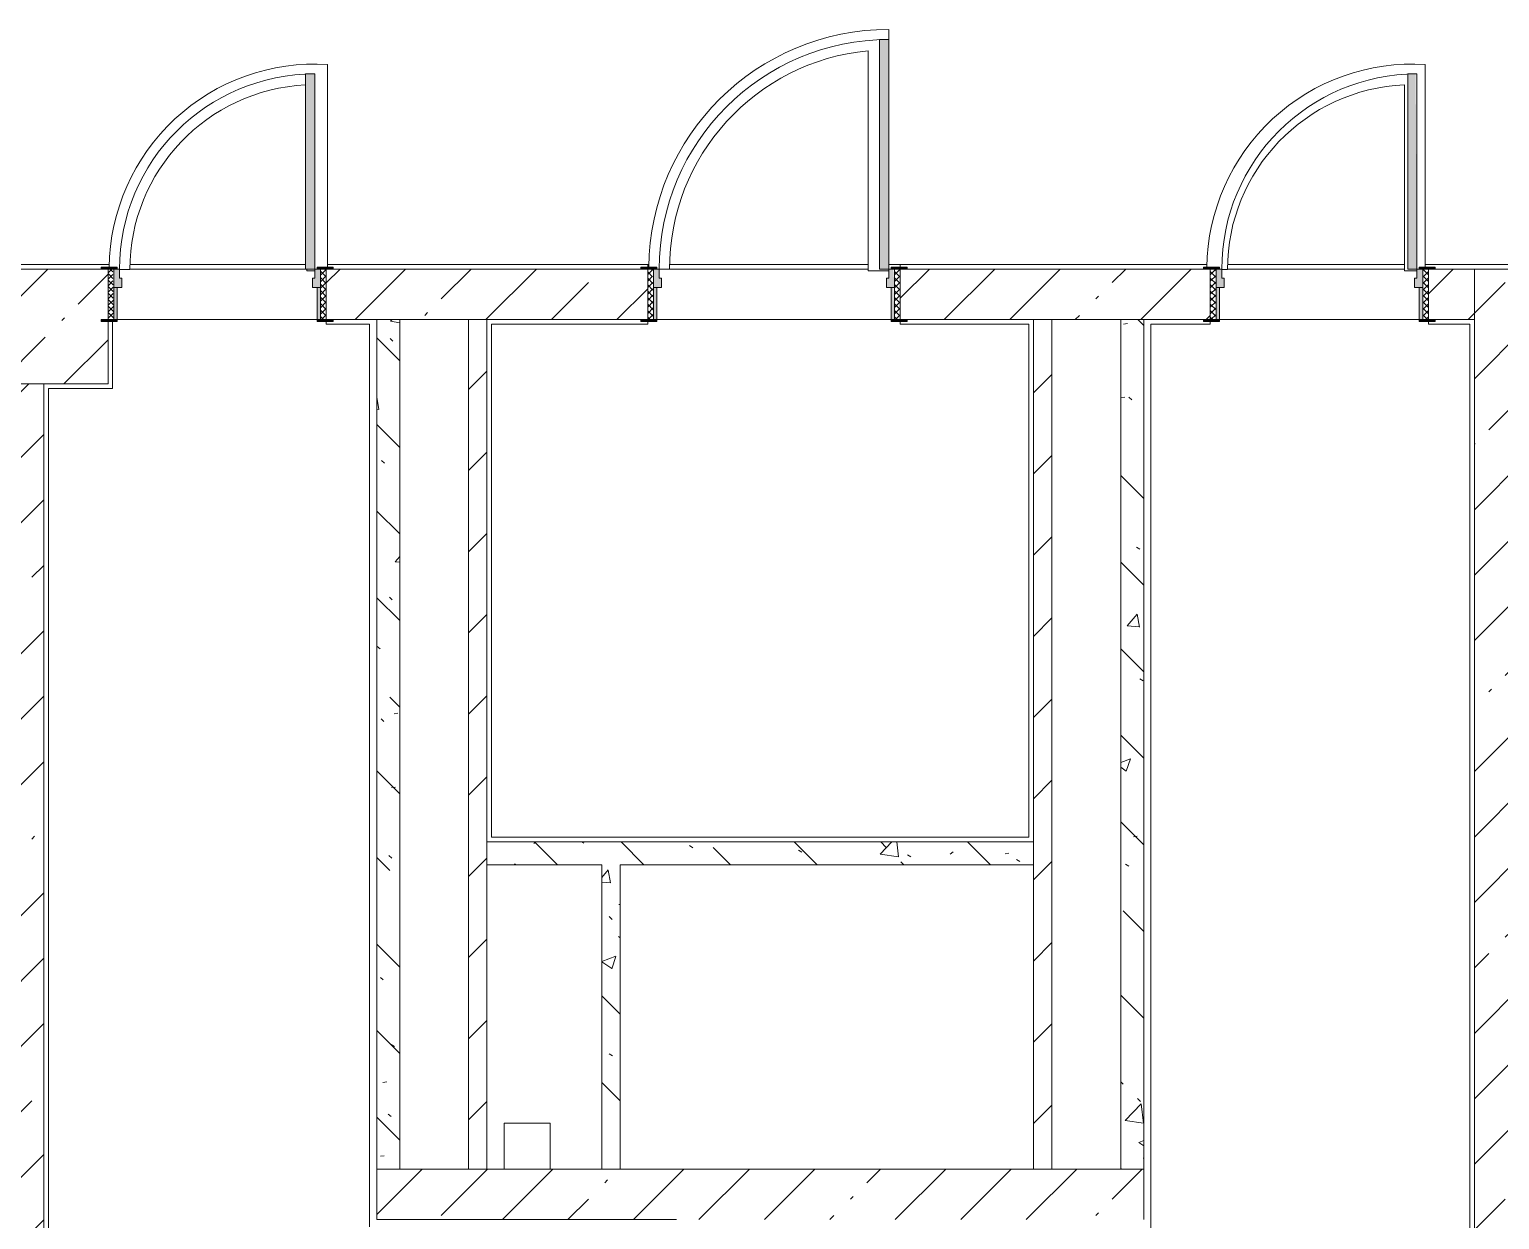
# Model space of a CAD drawing. Header units: millimetres. Extents: x 54725 to 263872, y -8553 to 29614.
# Drawn here: x 202429 to 208832, y 3760 to 8944 of the extents above; entities that cross this region are included whole.
import ezdxf

# ---------------------------------------------------------------- set-up
doc = ezdxf.new("R2010")
doc.units = ezdxf.units.MM
for name, color, linetype, lineweight, true_color in [('A-DOOR-3', 7, 'Continuous', 5, 0xaaaaaa), ('A-DOOR-4', 7, 'Continuous', 5, 0xe2e2e2), ('A-DOOR-FRAM-2', 7, 'Continuous', 5, 0xe2e2e2), ('A-DOOR-FRAM-3', 7, 'Continuous', 5, 0xaaaaaa), ('A-FLOR-1', 7, 'Continuous', 5, 0xaaaaaa), ('I-WALL-5', 7, 'Continuous', 5, 0x787878)]:
    doc.layers.add(name, color=color, linetype=linetype, lineweight=lineweight, true_color=true_color)
for name, color, linetype, lineweight in [('A-WALL', 7, 'Continuous', 9), ('I-WALL-3', 7, 'Continuous', 5), ('S-COLS', 7, 'Continuous', 5)]:
    doc.layers.add(name, color=color, linetype=linetype, lineweight=lineweight)
pattern_1 = [(45, (136861.56, 0), (-285.1231, 285.1231), []), (45, (137146.7, 0), (-285.1231, 285.1231), [504.031, -100.806, 16.764, -84.042])]
pattern_2 = [(45, (136861.56, 0), (-176.7767, 176.7767), [])]
pattern_3 = [(135, (136861.56, 0), (-377.1708, -377.1708), [533.4, -88.9, 17.78, -88.9]), (135, (136861.56, 376.94), (-377.1708, -377.1708), []), (50, (136861.56, 0), (637.6445, -55.7866), [66.675, -733.425]), (355, (136861.56, 0), (-123.3494, 668.699), [53.34, -586.74]), (100.451, (136914.7, -4.65), (514.299, 612.908), [56.665, -623.315]), (46.184, (136861.6, 177.8), (948.7764, -147.15), [100.012, -1100.137]), (96.636, (136940.6, 165.5), (830.909, 865.997), [84.998, -934.973]), (351.184, (136861.6, 177.8), (830.918, 865.988), [80.01, -880.11]), (21, (136950.46, 133.35), (530.6506, -357.9283), [66.675, -733.425]), (326, (136950.46, 133.35), (216.308, 644.6585), [53.34, -586.74]), (71.451, (136994.7, 103.5), (746.9596, 286.7243), [56.665, -623.315]), (37.5, (136861.56, 0), (10.8105, 295.9426), [16.764, -562.864, 16.764, -578.866, -588.962]), (37.5, (136861.56, 0), (10.8105, 295.9426), [-1175.258, 16.764, -572.198]), (7.5, (136861.56, 0), (233.8692, 350.6318), [16.764, -322.834, 16.764, -549.529, -224.472]), (7.5, (136861.56, 0), (233.8692, 350.6318), [-905.891, 16.764, -207.708]), (327.5, (136663.31, 0), (474.5678, -20.0513), [16.764, -205.486, 16.764, -676.656, -920.115]), (327.5, (136663.31, 0), (474.5678, -20.0513), [-915.67, 16.764, -903.351]), (317.5, (136574.4, 0), (518.4522, 88.9934), [16.764, -272.161, 16.764, -443.738, -653.415]), (317.5, (136574.4, 0), (518.4522, 88.9934), [-749.427, 16.764, -636.651])]
pattern_4 = [(135, (1826.41, 174.685), (-14.14214, -14.14214), []), (225, (1826.41, 174.685), (14.14214, -14.14214), [])]
pattern_5 = [(45, (-296.384, 174.685), (-14.1421, 14.1421), []), (135, (-296.384, 174.685), (-14.1421, -14.1421), [])]

# ---------------------------------------------------------------- blocks, each defined once
blk = doc.blocks.new('BSC_Колонна _Прямоугольная - 500х500-V122-Общий план 1 этажа с размещением фрагментов 1_10-1_12')
at = {"layer": 'S-COLS'}
h = blk.add_hatch(dxfattribs=at)
h.set_pattern_fill('FP_79', color=256, style=0, pattern_type=2)
h.set_pattern_definition([(45, (-65660, -7650), (-285.1231, 285.1231), []), (45, (-65374.88, -7650), (-285.1231, 285.1231), [504.031, -100.806, 16.764, -84.042])])
h.paths.add_polyline_path([(250, -250), (250, 22), (220, 22), (220, 30), (250, 30), (250, 250), (-250, 250), (-250, -250), (-10, -250)])
for p, q in [((220, 250), (-250, 250)), ((-250, 250), (-250, -250)), ((250, -250), (250, 22)), ((-250, -250), (250, -250))]:
    blk.add_line(p, q, dxfattribs=at)
blk = doc.blocks.new('110_Дверь_СКБ_1Ст_Внутренняя1 - Д-7_л__950x2100h_Туалет-21784696-Общий план 1 этажа с размещением фрагментов 1_10-1_12')
at = {"layer": 'A-DOOR-3'}
h = blk.add_hatch(dxfattribs=at)
h.set_pattern_fill('FP_24', color=256, style=0, pattern_type=2)
h.set_pattern_definition(pattern_4)
h.paths.add_polyline_path([(487.5, -110), (487.5, 110), (462.5, 110), (462.5, -110)])
at = {"layer": 'A-DOOR-4'}
h = blk.add_hatch(color=256, dxfattribs=at)
h.paths.add_polyline_path([(-422.5, 30), (-402.5, 30), (-402.5, 70), (-412.5, 70), (-412.5, 110), (-437.5, 108), (-437.5, 30)])
h.paths.add_polyline_path([(447.5, 30), (462.5, 30), (462.5, 110), (437.5, 110), (437.5, 70), (427.5, 70), (427.5, 30), (437.5, 30)])
at = {"layer": 'A-DOOR-FRAM-2'}
for points in [[(437.5, 110), (431.8, 960), (397.5, 960), (397.5, 110)], [(-462.5, 110), (-422.5, 110), (-422.5, 118), (-492.5, 117.6), (-492.5, 110), (-477.4, 110)], [(513.8, 110), (517.5, 110), (517.5, 118), (447.5, 118), (447.5, 110), (487.5, 110)], [(-422.5, -110), (-422.5, 30), (-437.5, 30), (-437.5, -110)], [(447.5, -110), (462.5, -110), (462.5, 30), (447.5, 30), (447.5, -66.8)], [(-462.5, -118), (-422.5, -118), (-422.5, -110), (-492.5, -110), (-492.5, -118)], [(480.2, -118), (517.5, -118), (517.5, -110), (447.5, -110), (447.5, -118), (462.5, -118)]]:
    blk.add_hatch(color=256, dxfattribs=at).paths.add_polyline_path(points)
at = {"layer": 'A-DOOR-FRAM-3'}
h = blk.add_hatch(dxfattribs=at)
h.set_pattern_fill('FP_116', color=256, style=0, pattern_type=2)
h.set_pattern_definition(pattern_5)
h.paths.add_polyline_path([(-462.5, -110), (-437.5, -110), (-437.5, 110), (-462.5, 108)])
at = {"layer": 'A-DOOR-3'}
for p, q in [((437.5, 960), (397.5, 960)), ((397.5, 960), (397.5, 110)), ((437.5, 110), (437.5, 960)), ((397.5, 110), (437.5, 110))]:
    blk.add_line(p, q, dxfattribs=at)
blk.add_arc((437.5, 110), 850, 90, 180, dxfattribs=at)
at = {"layer": 'A-DOOR-FRAM-3'}
for p, q in [((-422.5, 118), (-492.5, 118)), ((-492.5, 118), (-492.5, 110)), ((-492.5, 110), (-422.5, 110)), ((-437.5, 110), (-462.5, 110)), ((-462.5, 110), (-462.5, -110)), ((-412.5, 110), (-437.5, 110)), ((-437.5, 110), (-437.5, 30)), ((-437.5, -110), (-437.5, 110)), ((-422.5, 110), (-437.5, 110)), ((-437.5, 110), (-437.5, 109)), ((-437.5, 109), (-422.5, 109)), ((-422.5, 110), (-422.5, 118)), ((-422.5, 109), (-422.5, 110)), ((-412.5, 70), (-412.5, 110)), ((-402.5, 70), (-412.5, 70)), ((-402.5, 30), (-402.5, 70)), ((437.5, 70), (427.5, 70)), ((427.5, 70), (427.5, 30)), ((437.5, 110), (437.5, 70)), ((462.5, 110), (437.5, 110)), ((517.5, 118), (447.5, 118)), ((447.5, 118), (447.5, 110)), ((462.5, 110), (447.5, 110)), ((447.5, 110), (447.5, 109)), ((447.5, 110), (517.5, 110)), ((447.5, 109), (462.5, 109)), ((462.5, 30), (462.5, 110)), ((487.5, 110), (462.5, 110)), ((462.5, 110), (462.5, -110)), ((462.5, 109), (462.5, 110)), ((487.5, -110), (487.5, 110)), ((517.5, 110), (517.5, 118)), ((-437.5, 30), (-402.5, 30)), ((-422.5, 30), (-437.5, 30)), ((-437.5, 30), (-437.5, -110)), ((-422.5, -110), (-422.5, 30)), ((427.5, 30), (462.5, 30)), ((462.5, 30), (447.5, 30)), ((447.5, 30), (447.5, -110)), ((462.5, -110), (462.5, 30)), ((-422.5, -110), (-492.5, -110)), ((-492.5, -110), (-492.5, -118)), ((-492.5, -118), (-422.5, -118)), ((-462.5, -110), (-437.5, -110)), ((-437.5, -110), (-422.5, -110)), ((-422.5, -118), (-422.5, -110)), ((447.5, -110), (462.5, -110)), ((517.5, -110), (447.5, -110)), ((447.5, -110), (447.5, -118)), ((447.5, -118), (517.5, -118)), ((462.5, -110), (487.5, -110)), ((517.5, -118), (517.5, -110))]:
    blk.add_line(p, q, dxfattribs=at)
blk = doc.blocks.new('110_Дверь_СКБ_1Ст_Внутренняя1 - Д-7_л__950x2100h_Туалет-V171-Общий план 1 этажа с размещением фрагментов 1_10-1_12')
at = {"layer": 'A-DOOR-3'}
h = blk.add_hatch(dxfattribs=at)
h.set_pattern_fill('FP_24', color=256, style=0, pattern_type=2)
h.set_pattern_definition(pattern_4)
h.paths.add_polyline_path([(487.5, -110), (487.5, 110), (462.5, 110), (462.5, -110)])
at = {"layer": 'A-DOOR-4'}
h = blk.add_hatch(color=256, dxfattribs=at)
h.paths.add_polyline_path([(447.5, 30), (462.5, 30), (462.5, 110), (437.5, 110), (437.5, 70), (427.5, 70), (427.5, 30), (437.5, 30)])
h.paths.add_polyline_path([(-422.5, 30), (-402.5, 30), (-402.5, 70), (-412.5, 70), (-412.5, 110), (-437.5, 108), (-437.5, 30)])
at = {"layer": 'A-DOOR-FRAM-2'}
for points in [[(437.5, 110), (437.5, 960), (397.5, 960), (397.5, 110), (403.5, 110)], [(-437.5, 110), (-422.5, 110), (-422.5, 118), (-492.5, 118), (-492.5, 110), (-442.5, 110)], [(492.7, 110), (517.5, 110), (517.5, 118), (447.5, 118), (447.5, 110), (487.5, 110)], [(-422.5, -110), (-422.5, 30), (-437.5, 30), (-437.5, -110)], [(462.5, -110), (462.5, 30), (447.5, 30), (447.5, -110)], [(-442.5, -118), (-422.5, -118), (-422.5, -110), (-492.5, -110), (-492.5, -118), (-462.5, -118)], [(447.5, -118), (517.5, -118), (517.5, -110), (447.5, -110)]]:
    blk.add_hatch(color=256, dxfattribs=at).paths.add_polyline_path(points)
at = {"layer": 'A-DOOR-FRAM-3'}
h = blk.add_hatch(dxfattribs=at)
h.set_pattern_fill('FP_116', color=256, style=0, pattern_type=2)
h.set_pattern_definition(pattern_5)
h.paths.add_polyline_path([(-462.5, -110), (-437.5, -110), (-442.5, 110), (-462.5, 110)])
at = {"layer": 'A-DOOR-3'}
for p, q in [((437.5, 960), (397.5, 960)), ((397.5, 960), (397.5, 110)), ((437.5, 110), (437.5, 960)), ((397.5, 110), (437.5, 110))]:
    blk.add_line(p, q, dxfattribs=at)
blk.add_arc((437.5, 110), 850, 90, 180, dxfattribs=at)
at = {"layer": 'A-DOOR-FRAM-3'}
for p, q in [((-422.5, 118), (-492.5, 118)), ((-492.5, 118), (-492.5, 110)), ((-492.5, 110), (-422.5, 110)), ((-437.5, 110), (-462.5, 110)), ((-462.5, 110), (-462.5, -110)), ((-412.5, 110), (-437.5, 110)), ((-437.5, 110), (-437.5, 30)), ((-437.5, -110), (-437.5, 110)), ((-422.5, 110), (-437.5, 110)), ((-437.5, 110), (-437.5, 109)), ((-437.5, 109), (-422.5, 109)), ((-422.5, 110), (-422.5, 118)), ((-422.5, 109), (-422.5, 110)), ((-412.5, 70), (-412.5, 110)), ((-402.5, 70), (-412.5, 70)), ((-402.5, 30), (-402.5, 70)), ((437.5, 70), (427.5, 70)), ((427.5, 70), (427.5, 30)), ((437.5, 110), (437.5, 70)), ((462.5, 110), (437.5, 110)), ((517.5, 118), (447.5, 118)), ((447.5, 118), (447.5, 110)), ((462.5, 110), (447.5, 110)), ((447.5, 110), (447.5, 109)), ((447.5, 110), (517.5, 110)), ((447.5, 109), (462.5, 109)), ((462.5, 30), (462.5, 110)), ((487.5, 110), (462.5, 110)), ((462.5, 110), (462.5, -110)), ((462.5, 109), (462.5, 110)), ((487.5, -110), (487.5, 110)), ((517.5, 110), (517.5, 118)), ((-437.5, 30), (-402.5, 30)), ((-422.5, 30), (-437.5, 30)), ((-437.5, 30), (-437.5, -110)), ((-422.5, -110), (-422.5, 30)), ((427.5, 30), (462.5, 30)), ((462.5, 30), (447.5, 30)), ((447.5, 30), (447.5, -110)), ((462.5, -110), (462.5, 30)), ((-422.5, -110), (-492.5, -110)), ((-492.5, -110), (-492.5, -118)), ((-492.5, -118), (-422.5, -118)), ((-462.5, -110), (-437.5, -110)), ((-437.5, -110), (-422.5, -110)), ((-422.5, -118), (-422.5, -110)), ((447.5, -110), (462.5, -110)), ((517.5, -110), (447.5, -110)), ((447.5, -110), (447.5, -118)), ((447.5, -118), (517.5, -118)), ((462.5, -110), (487.5, -110)), ((517.5, -118), (517.5, -110))]:
    blk.add_line(p, q, dxfattribs=at)
blk = doc.blocks.new('110_Дверь_СКБ_1Ст_Внутренняя1 - Д-4 _л_ 1100x2100h_су мгн-32399982-Общий план 1 этажа с размещением фрагментов 1_10-1_12')
at = {"layer": 'A-DOOR-3'}
h = blk.add_hatch(dxfattribs=at)
h.set_pattern_fill('FP_113', color=256, style=0, pattern_type=2)
h.set_pattern_definition([(135, (1751.41, 174.685), (-14.14214, -14.14214), []), (225, (1751.41, 174.685), (14.14214, -14.14214), [])])
h.paths.add_polyline_path([(537.5, -110), (562.5, -110), (562.5, 110), (537.5, 110)])
at = {"layer": 'A-DOOR-4'}
h = blk.add_hatch(color=256, dxfattribs=at)
h.paths.add_polyline_path([(537.5, 30), (532.1, 110), (512.5, 110), (512.4, 70), (502.5, 70), (502.5, 30), (532.1, 30)])
h.paths.add_polyline_path([(-497.5, 30), (-477.5, 30), (-477.5, 70), (-487.5, 70), (-487.5, 110), (-512.5, 109), (-512.5, 30)])
at = {"layer": 'A-DOOR-FRAM-2'}
for points in [[(512.5, 110), (512.5, 1110), (472.5, 1110), (472.5, 110), (511.8, 110)], [(-516.7, 110), (-497.5, 110), (-497.5, 118), (-567.5, 118), (-567.5, 110), (-526.8, 110)], [(532.1, 110), (592.5, 110), (592.5, 118), (522.5, 118), (522.5, 110)], [(-497.5, -110), (-497.5, 30), (-512.5, 30), (-512.5, -110)], [(537.5, -110), (532.1, 30), (522.5, 29.6), (522.5, -110), (532.1, -110)], [(-512.5, -118), (-497.5, -118), (-497.5, -110), (-567.5, -110), (-567.5, -118), (-516.7, -118)], [(562.5, -118), (592.5, -118), (592.5, -110), (522.5, -110), (522.5, -118), (537.5, -118)]]:
    blk.add_hatch(color=256, dxfattribs=at).paths.add_polyline_path(points)
at = {"layer": 'A-DOOR-FRAM-3'}
h = blk.add_hatch(dxfattribs=at)
h.set_pattern_fill('FP_114', color=256, style=0, pattern_type=2)
h.set_pattern_definition([(45, (-371.384, 174.685), (-14.1421, 14.1421), []), (135, (-371.384, 174.685), (-14.1421, -14.1421), [])])
h.paths.add_polyline_path([(-537.5, -110), (-512.5, -110), (-516.7, 110), (-537.5, 110)])
at = {"layer": 'A-DOOR-3'}
for p, q in [((512.5, 1110), (472.5, 1110)), ((472.5, 1110), (472.5, 110)), ((512.5, 110), (512.5, 1110)), ((472.5, 110), (512.5, 110))]:
    blk.add_line(p, q, dxfattribs=at)
blk.add_arc((512.5, 110), 1000, 90, 180, dxfattribs=at)
at = {"layer": 'A-DOOR-FRAM-3'}
for p, q in [((-497.5, 118), (-567.5, 118)), ((-567.5, 118), (-567.5, 110)), ((-567.5, 110), (-497.5, 110)), ((-512.5, 110), (-537.5, 110)), ((-537.5, 110), (-537.5, -110)), ((-487.5, 110), (-512.5, 110)), ((-512.5, 110), (-512.5, 30)), ((-512.5, -110), (-512.5, 110)), ((-497.5, 110), (-512.5, 110)), ((-512.5, 110), (-512.5, 109)), ((-512.5, 109), (-497.5, 109)), ((-497.5, 110), (-497.5, 118)), ((-497.5, 109), (-497.5, 110)), ((-487.5, 70), (-487.5, 110)), ((-477.5, 70), (-487.5, 70)), ((-477.5, 30), (-477.5, 70)), ((512.5, 70), (502.5, 70)), ((502.5, 70), (502.5, 30)), ((512.5, 110), (512.5, 70)), ((537.5, 110), (512.5, 110)), ((592.5, 118), (522.5, 118)), ((522.5, 118), (522.5, 110)), ((537.5, 110), (522.5, 110)), ((522.5, 110), (522.5, 109)), ((522.5, 110), (592.5, 110)), ((522.5, 109), (537.5, 109)), ((537.5, 30), (537.5, 110)), ((562.5, 110), (537.5, 110)), ((537.5, 110), (537.5, -110)), ((537.5, 109), (537.5, 110)), ((562.5, -110), (562.5, 110)), ((592.5, 110), (592.5, 118)), ((-512.5, 30), (-477.5, 30)), ((-497.5, 30), (-512.5, 30)), ((-512.5, 30), (-512.5, -110)), ((-497.5, -110), (-497.5, 30)), ((502.5, 30), (537.5, 30)), ((537.5, 30), (522.5, 30)), ((522.5, 30), (522.5, -110)), ((537.5, -110), (537.5, 30)), ((-497.5, -110), (-567.5, -110)), ((-567.5, -110), (-567.5, -118)), ((-567.5, -118), (-497.5, -118)), ((-537.5, -110), (-512.5, -110)), ((-512.5, -110), (-497.5, -110)), ((-497.5, -118), (-497.5, -110)), ((522.5, -110), (537.5, -110)), ((592.5, -110), (522.5, -110)), ((522.5, -110), (522.5, -118)), ((522.5, -118), (592.5, -118)), ((537.5, -110), (562.5, -110)), ((592.5, -118), (592.5, -110))]:
    blk.add_line(p, q, dxfattribs=at)

msp = doc.modelspace()

# ---------------------------------------------------------------- hatches: boundary and pattern name
at = {"layer": 'I-WALL-3'}
h = msp.add_hatch(dxfattribs=at)
h.set_pattern_fill('FP_61', color=256, style=0, pattern_type=2)
h.set_pattern_definition(pattern_1)
h.paths.add_polyline_path([(206801.6, 7680), (207571.6, 7680), (207571.6, 7900), (206221.6, 7900), (206221.6, 7680), (206781.6, 7680)])
h.paths.add_polyline_path([(208721.6, 7680), (208721.6, 7900), (208521.6, 7900), (208521.6, 7680), (208551.6, 7680)])
h.paths.add_polyline_path([(204496.6, 7680), (205121.6, 7680), (205121.6, 7900), (203721.6, 7900), (203721.6, 7680), (204441.6, 7680)])
h = msp.add_hatch(dxfattribs=at)
h.set_pattern_fill('FP_61', color=256, style=0, pattern_type=2)
h.set_pattern_definition(pattern_1)
h.paths.add_polyline_path([(208813.2, -100), (208941.6, -100), (208941.6, 7900), (208721.6, 7900), (208721.6, -100)])
h = msp.add_hatch(dxfattribs=at)
h.set_pattern_fill('FP_82', color=256, style=0, pattern_type=2)
h.set_pattern_definition(pattern_2)
h.paths.add_polyline_path([(204421.6, 3980), (204421.6, 7680), (204341.6, 7680), (204341.6, 3980)])
h = msp.add_hatch(dxfattribs=at)
h.set_pattern_fill('FP_82', color=256, style=0, pattern_type=2)
h.set_pattern_definition(pattern_2)
h.paths.add_polyline_path([(206881.6, 3980), (206881.6, 7680), (206801.6, 7680), (206801.6, 3980)])
h = msp.add_hatch(dxfattribs=at)
h.set_pattern_fill('FP_61', color=256, style=0, pattern_type=2)
h.set_pattern_definition(pattern_1)
h.paths.add_polyline_path([(202271.6, 400), (202491.6, 400), (202491.6, 7400), (202271.6, 7400), (202271.6, 487.1)])
h = msp.add_hatch(dxfattribs=at)
h.set_pattern_fill('FP_61', color=256, style=0, pattern_type=2)
h.set_pattern_definition(pattern_1)
h.paths.add_polyline_path([(205246.6, 3760), (207281.6, 3760), (207281.6, 3980), (203941.6, 3980), (203941.6, 3760), (205226.6, 3760)])
at = {"layer": 'I-WALL-5'}
h = msp.add_hatch(dxfattribs=at)
h.set_pattern_fill('FP_115', color=256, style=0, pattern_type=2)
h.set_pattern_definition(pattern_3)
h.paths.add_polyline_path([(204041.6, 3980), (204041.6, 7680), (203941.6, 7680), (203941.6, 3980)])
h = msp.add_hatch(dxfattribs=at)
h.set_pattern_fill('FP_115', color=256, style=0, pattern_type=2)
h.set_pattern_definition(pattern_3)
h.paths.add_polyline_path([(207230, 3980), (207281.6, 3980), (207281.6, 7680), (207181.6, 7680), (207181.6, 3980), (207209.2, 3980)])
h = msp.add_hatch(dxfattribs=at)
h.set_pattern_fill('FP_115', color=256, style=0, pattern_type=2)
h.set_pattern_definition(pattern_3)
h.paths.add_polyline_path([(204613.8, 5305), (206801.6, 5305), (206801.6, 5405), (204421.6, 5405), (204425.1, 5305), (204496.6, 5305)])
h = msp.add_hatch(dxfattribs=at)
h.set_pattern_fill('FP_115', color=256, style=0, pattern_type=2)
h.set_pattern_definition(pattern_3)
h.paths.add_polyline_path([(205001.6, 3980), (205001.6, 5305), (204921.6, 5305), (204921.6, 3980)])

# ---------------------------------------------------------------- linework, layer by layer
at = {"layer": 'A-FLOR-1'}
for p, q in [((206171.6, 8900), (206171.6, 8944)), ((206081.6, 8850.7), (206081.6, 7892.9)), ((203727.5, 7908), (203727.5, 8791.2)), ((208507.5, 7908), (208507.5, 8791.2)), ((208417.5, 8702.3), (208417.5, 7892.9)), ((175601.6, 7920), (202777.8, 7920)), ((202821.6, 7898), (202866.6, 7898)), ((203631.6, 7900), (202866.7, 7900)), ((202867.9, 7920), (203631.6, 7920)), ((203637.5, 7900), (203637.5, 7892.9)), ((203637.5, 7892.9), (203671.6, 7892.9)), ((205127.7, 7920), (203727.5, 7920)), ((205121.6, 7920), (205121.6, 7908)), ((205171.6, 7899), (205216.6, 7899)), ((205217.7, 7920), (206081.6, 7920)), ((206081.6, 7892.9), (206171.6, 7892.9)), ((207557.8, 7920), (206171.6, 7920)), ((206221.6, 7908), (206221.6, 7920)), ((207621.6, 7898), (207646.6, 7898)), ((207647.9, 7920), (208417.5, 7920)), ((208417.5, 7892.9), (208471.6, 7892.9)), ((208507.5, 7920), (209166.5, 7920)), ((202791.6, 7672), (202791.6, 7380)), ((203721.6, 7660), (203721.6, 7672)), ((203910.6, 7660), (203721.6, 7660)), ((203910.6, 7660), (203910.6, 3729)), ((205121.6, 7660), (204441.6, 7660)), ((204441.6, 7660), (204441.6, 5425)), ((205121.6, 7672), (205121.6, 7660)), ((206221.6, 7660), (206221.6, 7672)), ((206781.6, 7660), (206221.6, 7660)), ((206781.6, 5425), (206781.6, 7660)), ((207571.6, 7660), (207312.6, 7660)), ((207312.6, 2347.5), (207312.6, 7660)), ((207571.6, 7672), (207571.6, 7660)), ((208521.6, 7660), (208521.6, 7672)), ((208701.6, 7660), (208521.6, 7660)), ((208701.6, 515.6), (208701.6, 7660)), ((202791.6, 7380), (202511.6, 7380)), ((202511.6, 7380), (202511.6, 515.5)), ((204441.6, 5425), (206781.6, 5425)), ((204496.6, 3980), (204496.6, 4180)), ((204496.6, 4180), (204696.6, 4180)), ((204696.6, 4180), (204696.6, 3980))]:
    msp.add_line(p, q, dxfattribs=at)
for centre, radius, start, end in [((206171.6, 7899), 1045, 90, 179.50487), ((206171.6, 7900), 955, 95.40763, 180.06083), ((203671.6, 7898), 895, 86.41414, 179.35657), ((208451.6, 7898), 895, 86.41414, 179.35657), ((203671.6, 7898), 805, 92.85121, 180), ((208451.6, 7898), 805, 92.42307, 180)]:
    msp.add_arc(centre, radius, start, end, dxfattribs=at)
at = {"layer": 'A-WALL'}
for p, q in [((204041.6, 7680), (203941.6, 7680)), ((204421.6, 7680), (204341.6, 7680)), ((206881.6, 7680), (206801.6, 7680)), ((207281.6, 7680), (207181.6, 7680)), ((204421.6, 5405), (204421.6, 5305)), ((206801.6, 5305), (206801.6, 5405)), ((203941.6, 3980), (204041.6, 3980)), ((204341.6, 3980), (204421.6, 3980)), ((204921.6, 3980), (205001.6, 3980)), ((206801.6, 3980), (206881.6, 3980))]:
    msp.add_line(p, q, dxfattribs=at)
at = {"layer": 'I-WALL-3'}
for p, q in [((202866.7, 7900), (203631.6, 7900)), ((205091.6, 7900), (203751.6, 7900)), ((205215.8, 7900), (206081.6, 7900)), ((207541.6, 7900), (206251.6, 7900)), ((207646.7, 7900), (208417.5, 7900)), ((209111.6, 7900), (208551.6, 7900)), ((208721.6, 7900), (208721.6, 515.5)), ((203681.6, 7680), (202811.6, 7680)), ((203751.6, 7680), (203941.6, 7680)), ((203941.6, 7680), (203941.6, 3760)), ((204041.6, 7680), (204341.6, 7680)), ((204041.6, 3980), (204041.6, 7680)), ((204341.6, 7680), (204341.6, 3980)), ((204421.6, 7680), (205091.6, 7680)), ((204421.6, 5405), (204421.6, 7680)), ((206181.6, 7680), (205161.6, 7680)), ((206251.6, 7680), (206801.6, 7680)), ((206801.6, 7680), (206801.6, 5405)), ((206881.6, 7680), (207181.6, 7680)), ((206881.6, 3980), (206881.6, 7680)), ((207181.6, 7680), (207181.6, 3980)), ((207281.6, 7680), (207541.6, 7680)), ((207281.6, 3760), (207281.6, 7680)), ((208481.6, 7680), (207611.6, 7680)), ((208551.6, 7680), (208721.6, 7680)), ((202491.6, 400), (202491.6, 7400)), ((206801.6, 5405), (204421.6, 5405)), ((204421.6, 3980), (204421.6, 5305)), ((204421.6, 5305), (204921.6, 5305)), ((204921.6, 5305), (204921.6, 3980)), ((205001.6, 5305), (206801.6, 5305)), ((205001.6, 3980), (205001.6, 5305)), ((206801.6, 5305), (206801.6, 3980)), ((204341.6, 3980), (204041.6, 3980)), ((204921.6, 3980), (204421.6, 3980)), ((206801.6, 3980), (205001.6, 3980)), ((207281.6, 3980), (206881.6, 3980)), ((203941.6, 3760), (205246.6, 3760))]:
    msp.add_line(p, q, dxfattribs=at)

# ---------------------------------------------------------------- block references
at = {"layer": 'A-DOOR-3'}
for name, p in [('110_Дверь_СКБ_1Ст_Внутренняя1 - Д-4 _л_ 1100x2100h_су мгн-32399982-Общий план 1 этажа с размещением фрагментов 1_10-1_12', (205659.1, 7790)), ('110_Дверь_СКБ_1Ст_Внутренняя1 - Д-7_л__950x2100h_Туалет-V171-Общий план 1 этажа с размещением фрагментов 1_10-1_12', (203234.1, 7790)), ('110_Дверь_СКБ_1Ст_Внутренняя1 - Д-7_л__950x2100h_Туалет-21784696-Общий план 1 этажа с размещением фрагментов 1_10-1_12', (208034.1, 7790))]:
    msp.add_blockref(name, p, dxfattribs=at)
at = {"layer": 'S-COLS'}
msp.add_blockref('BSC_Колонна _Прямоугольная - 500х500-V122-Общий план 1 этажа с размещением фрагментов 1_10-1_12', (202521.6, 7650), dxfattribs=at)

doc.saveas('drawing.dxf')
